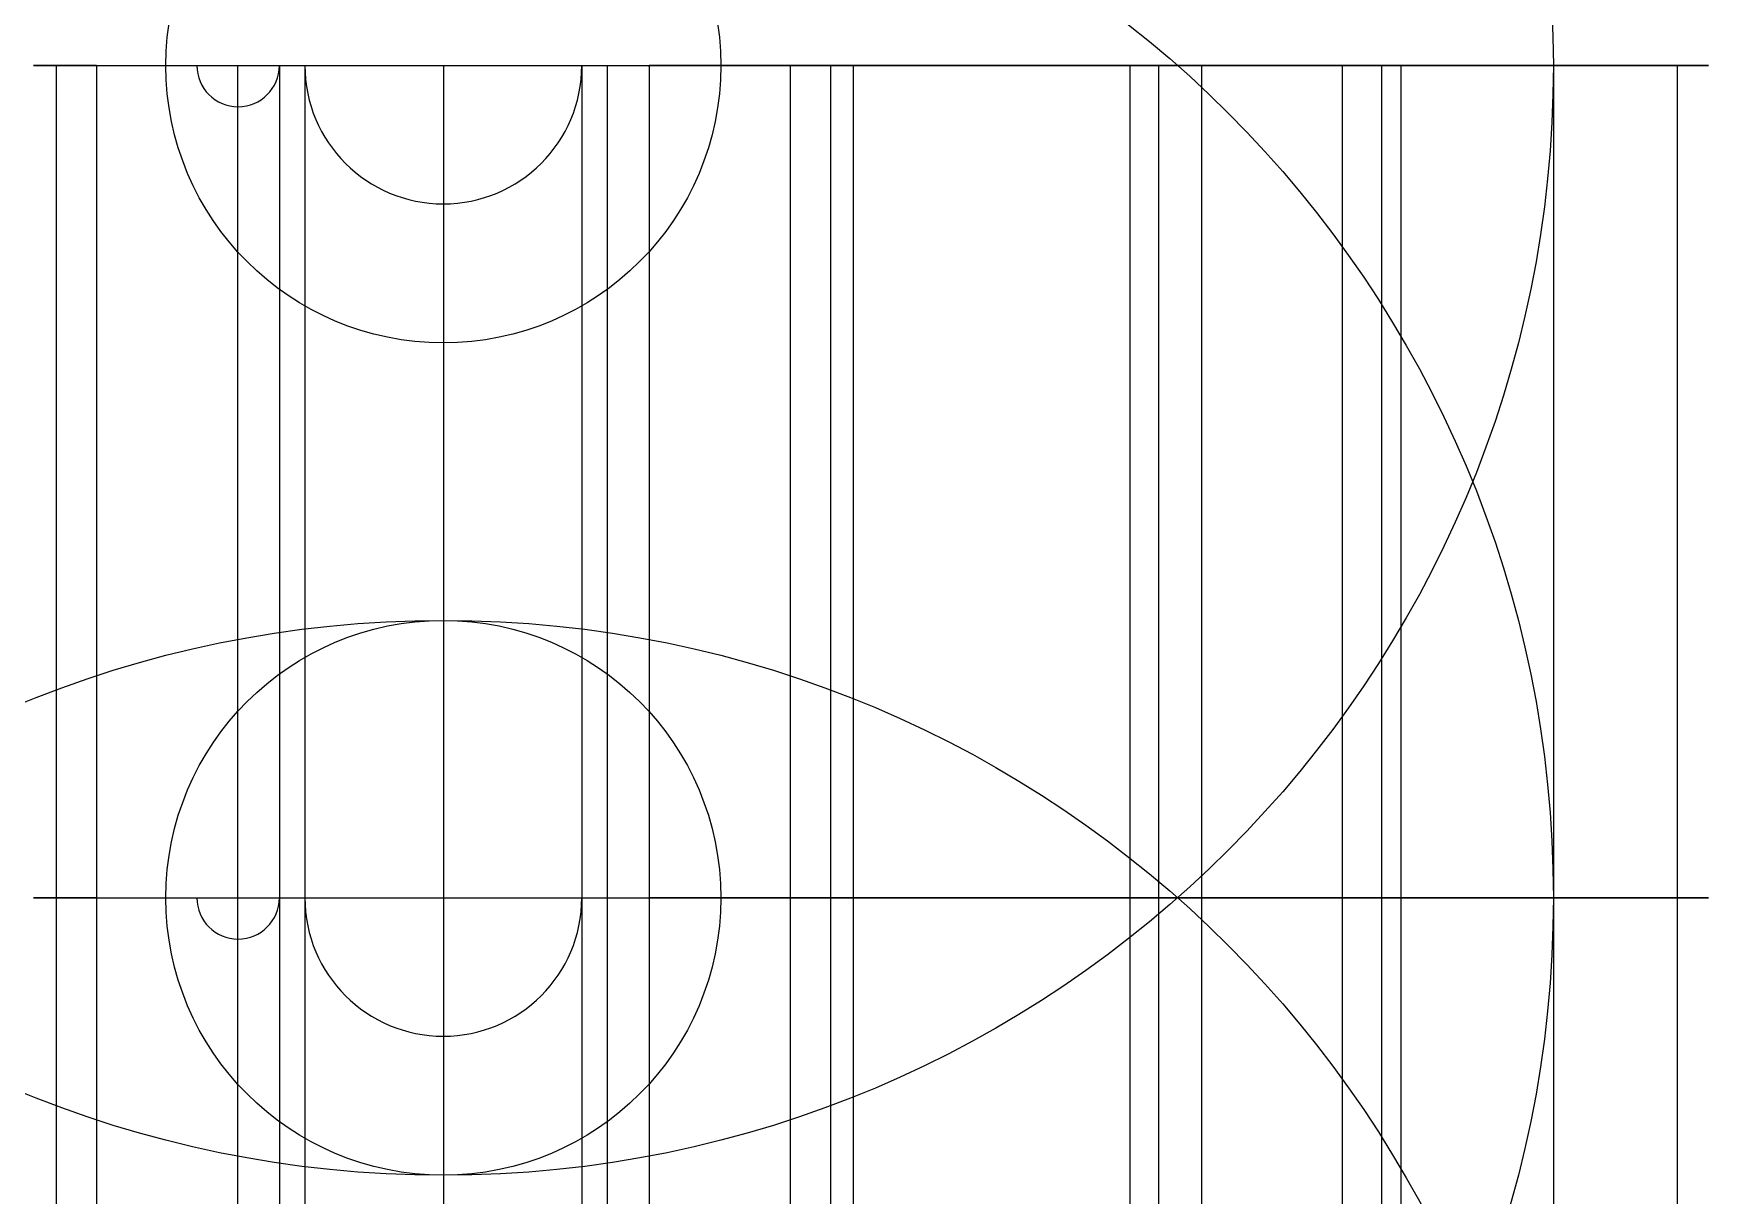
# Model space of a CAD drawing. Extents: x -60 to 60, y -153 to -30.
# Drawn here: x -1.48 to 4.56, y -88.07 to -83.88 of the extents above; entities that cross this region are included whole.
import ezdxf

# ---------------------------------------------------------------- set-up
doc = ezdxf.new("R2010")
doc.units = 0
doc.layers.add('Cut051006', color=7, linetype='CONTINUOUS')

msp = doc.modelspace()

# ---------------------------------------------------------------- linework, layer by layer
at = {"layer": 'Cut051006'}
for p, q in [((-1.39549, -84, 114.218), (-1.39549, -87, 114.218)), ((-1.39549, -84, 114.218), (-1.39549, -87, 114.218)), ((-1.39549, -84, 0.43172), (-1.39549, -87, 0.43172)), ((-1.39549, -84, 0.43172), (-1.39549, -87, 0.43172)), ((-1.24953, -84, 114.353), (-1.24953, -87, 114.353)), ((-1.24953, -84, 114.353), (-1.24953, -87, 114.353)), ((-1.24953, -84, 0.29675), (-1.24953, -87, 0.29675)), ((-1.24953, -84, 0.29675), (-1.24953, -87, 0.29675)), ((-0.74148, -84, 114.362), (-0.74148, -87, 114.362)), ((-0.74148, -84, 114.362), (-0.74148, -87, 114.362)), ((-0.74148, -84, 0.28788), (-0.74148, -87, 0.28788)), ((-0.74148, -84, 0.28788), (-0.74148, -87, 0.28788)), ((-0.5909, -84, 114.232), (-0.5909, -87, 114.232)), ((-0.5909, -84, 114.232), (-0.5909, -87, 114.232)), ((-0.5909, -84, 0.41768), (-0.5909, -87, 0.41768)), ((-0.5909, -84, 0.41768), (-0.5909, -87, 0.41768)), ((-0.49888, -84, 113.928), (-0.49888, -87, 113.928)), ((-0.49888, -84, 113.928), (-0.49888, -87, 113.928)), ((-0.49888, -84, 0.72126), (-0.49888, -87, 0.72126)), ((-0.49888, -84, 0.72126), (-0.49888, -87, 0.72126)), ((0, -84, 44.3248), (0, -87, 44.3248)), ((0, -84, 44.3248), (0, -87, 44.3248)), ((0, -84, 70.3248), (0, -87, 70.3248)), ((0, -84, 70.3248), (0, -87, 70.3248)), ((0.49888, -84, 113.928), (0.49888, -87, 113.928)), ((0.49888, -84, 113.928), (0.49888, -87, 113.928)), ((0.49888, -84, 0.72126), (0.49888, -87, 0.72126)), ((0.49888, -84, 0.72126), (0.49888, -87, 0.72126)), ((0.5909, -84, 114.232), (0.5909, -87, 114.232)), ((0.5909, -84, 114.232), (0.5909, -87, 114.232)), ((0.5909, -84, 0.41768), (0.5909, -87, 0.41768)), ((0.5909, -84, 0.41768), (0.5909, -87, 0.41768)), ((0.74148, -84, 114.362), (0.74148, -87, 114.362)), ((0.74148, -84, 114.362), (0.74148, -87, 114.362)), ((0.74148, -84, 0.28788), (0.74148, -87, 0.28788)), ((0.74148, -84, 0.28788), (0.74148, -87, 0.28788)), ((1.24953, -84, 114.353), (1.24953, -87, 114.353)), ((1.24953, -84, 114.353), (1.24953, -87, 114.353)), ((1.24953, -84, 0.29675), (1.24953, -87, 0.29675)), ((1.24953, -84, 0.29675), (1.24953, -87, 0.29675)), ((1.39549, -84, 114.218), (1.39549, -87, 114.218)), ((1.39549, -84, 114.218), (1.39549, -87, 114.218)), ((1.39549, -84, 0.43172), (1.39549, -87, 0.43172)), ((1.39549, -84, 0.43172), (1.39549, -87, 0.43172)), ((1.47686, -84, 113.911), (1.47686, -87, 113.911)), ((1.47686, -84, 113.911), (1.47686, -87, 113.911)), ((1.47686, -84, 0.73833), (1.47686, -87, 0.73833)), ((1.47686, -84, 0.73833), (1.47686, -87, 0.73833)), ((2.47401, -84, 113.877), (2.47401, -87, 113.877)), ((2.47401, -84, 113.877), (2.47401, -87, 113.877)), ((2.47401, -84, 0.77316), (2.47401, -87, 0.77316)), ((2.47401, -84, 0.77316), (2.47401, -87, 0.77316)), ((2.57657, -84, 114.177), (2.57657, -87, 114.177)), ((2.57657, -84, 114.177), (2.57657, -87, 114.177)), ((2.57657, -84, 0.47296), (2.57657, -87, 0.47296)), ((2.57657, -84, 0.47296), (2.57657, -87, 0.47296)), ((2.73159, -84, 114.301), (2.73159, -87, 114.301)), ((2.73159, -84, 114.301), (2.73159, -87, 114.301)), ((2.73159, -84, 0.3485), (2.73159, -87, 0.3485)), ((2.73159, -84, 0.3485), (2.73159, -87, 0.3485)), ((3.23902, -84, 114.275), (3.23902, -87, 114.275)), ((3.23902, -84, 114.275), (3.23902, -87, 114.275)), ((3.23902, -84, 0.3751), (3.23902, -87, 0.3751)), ((3.23902, -84, 0.3751), (3.23902, -87, 0.3751)), ((3.38018, -84, 114.135), (3.38018, -87, 114.135)), ((3.38018, -84, 114.135), (3.38018, -87, 114.135)), ((3.38018, -84, 0.51508), (3.38018, -87, 0.51508)), ((3.38018, -84, 0.51508), (3.38018, -87, 0.51508)), ((3.4508, -84, 113.825), (3.4508, -87, 113.825)), ((3.4508, -84, 113.825), (3.4508, -87, 113.825)), ((3.4508, -84, 0.82435), (3.4508, -87, 0.82435)), ((3.4508, -84, 0.82435), (3.4508, -87, 0.82435)), ((4, -84, 57.3248), (4, -87, 57.3248)), ((4, -84, 57.3248), (4, -87, 57.3248)), ((4.44613, -84, 113.756), (4.44613, -87, 113.756)), ((4.44613, -84, 113.756), (4.44613, -87, 113.756)), ((4.44613, -84, 0.89395), (4.44613, -87, 0.89395)), ((4.44613, -84, 0.89395), (4.44613, -87, 0.89395)), ((-1.39549, -87, 114.218), (-1.39549, -90, 114.218)), ((-1.39549, -87, 114.218), (-1.39549, -90, 114.218)), ((-1.39549, -87, 0.43172), (-1.39549, -90, 0.43172)), ((-1.39549, -87, 0.43172), (-1.39549, -90, 0.43172)), ((-1.24953, -87, 114.353), (-1.24953, -90, 114.353)), ((-1.24953, -87, 114.353), (-1.24953, -90, 114.353)), ((-1.24953, -87, 0.29675), (-1.24953, -90, 0.29675)), ((-1.24953, -87, 0.29675), (-1.24953, -90, 0.29675)), ((-0.74148, -87, 114.362), (-0.74148, -90, 114.362)), ((-0.74148, -87, 114.362), (-0.74148, -90, 114.362)), ((-0.74148, -87, 0.28788), (-0.74148, -90, 0.28788)), ((-0.74148, -87, 0.28788), (-0.74148, -90, 0.28788)), ((-0.5909, -87, 114.232), (-0.5909, -90, 114.232)), ((-0.5909, -87, 114.232), (-0.5909, -90, 114.232)), ((-0.5909, -87, 0.41768), (-0.5909, -90, 0.41768)), ((-0.5909, -87, 0.41768), (-0.5909, -90, 0.41768)), ((-0.49888, -87, 113.928), (-0.49888, -90, 113.928)), ((-0.49888, -87, 113.928), (-0.49888, -90, 113.928)), ((-0.49888, -87, 0.72126), (-0.49888, -90, 0.72126)), ((-0.49888, -87, 0.72126), (-0.49888, -90, 0.72126)), ((0, -87, 44.3248), (0, -90, 44.3248)), ((0, -87, 44.3248), (0, -90, 44.3248)), ((0, -87, 70.3248), (0, -90, 70.3248)), ((0, -87, 70.3248), (0, -90, 70.3248)), ((0.49888, -87, 113.928), (0.49888, -90, 113.928)), ((0.49888, -87, 113.928), (0.49888, -90, 113.928)), ((0.49888, -87, 0.72126), (0.49888, -90, 0.72126)), ((0.49888, -87, 0.72126), (0.49888, -90, 0.72126)), ((0.5909, -87, 114.232), (0.5909, -90, 114.232)), ((0.5909, -87, 114.232), (0.5909, -90, 114.232)), ((0.5909, -87, 0.41768), (0.5909, -90, 0.41768)), ((0.5909, -87, 0.41768), (0.5909, -90, 0.41768)), ((0.74148, -87, 114.362), (0.74148, -90, 114.362)), ((0.74148, -87, 114.362), (0.74148, -90, 114.362)), ((0.74148, -87, 0.28788), (0.74148, -90, 0.28788)), ((0.74148, -87, 0.28788), (0.74148, -90, 0.28788)), ((1.24953, -87, 114.353), (1.24953, -90, 114.353)), ((1.24953, -87, 114.353), (1.24953, -90, 114.353)), ((1.24953, -87, 0.29675), (1.24953, -90, 0.29675)), ((1.24953, -87, 0.29675), (1.24953, -90, 0.29675)), ((1.39549, -87, 114.218), (1.39549, -90, 114.218)), ((1.39549, -87, 114.218), (1.39549, -90, 114.218)), ((1.39549, -87, 0.43172), (1.39549, -90, 0.43172)), ((1.39549, -87, 0.43172), (1.39549, -90, 0.43172)), ((1.47686, -87, 113.911), (1.47686, -90, 113.911)), ((1.47686, -87, 113.911), (1.47686, -90, 113.911)), ((1.47686, -87, 0.73833), (1.47686, -90, 0.73833)), ((1.47686, -87, 0.73833), (1.47686, -90, 0.73833)), ((2.47401, -87, 113.877), (2.47401, -90, 113.877)), ((2.47401, -87, 113.877), (2.47401, -90, 113.877)), ((2.47401, -87, 0.77316), (2.47401, -90, 0.77316)), ((2.47401, -87, 0.77316), (2.47401, -90, 0.77316)), ((2.57657, -87, 114.177), (2.57657, -90, 114.177)), ((2.57657, -87, 114.177), (2.57657, -90, 114.177)), ((2.57657, -87, 0.47296), (2.57657, -90, 0.47296)), ((2.57657, -87, 0.47296), (2.57657, -90, 0.47296)), ((2.73159, -87, 114.301), (2.73159, -90, 114.301)), ((2.73159, -87, 114.301), (2.73159, -90, 114.301)), ((2.73159, -87, 0.3485), (2.73159, -90, 0.3485)), ((2.73159, -87, 0.3485), (2.73159, -90, 0.3485)), ((3.23902, -87, 114.275), (3.23902, -90, 114.275)), ((3.23902, -87, 114.275), (3.23902, -90, 114.275)), ((3.23902, -87, 0.3751), (3.23902, -90, 0.3751)), ((3.23902, -87, 0.3751), (3.23902, -90, 0.3751)), ((3.38018, -87, 114.135), (3.38018, -90, 114.135)), ((3.38018, -87, 114.135), (3.38018, -90, 114.135)), ((3.38018, -87, 0.51508), (3.38018, -90, 0.51508)), ((3.38018, -87, 0.51508), (3.38018, -90, 0.51508)), ((3.4508, -87, 113.825), (3.4508, -90, 113.825)), ((3.4508, -87, 113.825), (3.4508, -90, 113.825)), ((3.4508, -87, 0.82435), (3.4508, -90, 0.82435)), ((3.4508, -87, 0.82435), (3.4508, -90, 0.82435)), ((4, -87, 57.3248), (4, -90, 57.3248)), ((4, -87, 57.3248), (4, -90, 57.3248)), ((4.44613, -87, 113.756), (4.44613, -90, 113.756)), ((4.44613, -87, 113.756), (4.44613, -90, 113.756)), ((4.44613, -87, 0.89395), (4.44613, -90, 0.89395)), ((4.44613, -87, 0.89395), (4.44613, -90, 0.89395))]:
    msp.add_line(p, q, dxfattribs=at)
for centre, radius in [((0, -90), 60), ((0, -90), 60), ((0, -93), 60), ((0, -93), 60), ((0, -84), 4), ((0, -84), 4), ((0, -87), 4), ((0, -87), 4), ((0, -87), 4), ((0, -87), 4), ((0, -84), 1), ((0, -84), 1), ((0, -84), 1), ((0, -84), 1), ((0, -90), 4), ((0, -90), 4), ((0, -90), 4), ((0, -90), 4), ((0, -87), 1), ((0, -87), 1), ((0, -87), 1), ((0, -87), 1), ((0, -87), 1), ((0, -87), 1), ((0, -87), 1), ((0, -87), 1)]:
    msp.add_circle(centre, radius, dxfattribs=at)
for centre, radius, start, end in [((-0.4, -84, 114.367), 0.9909, 0, 0), ((-0.4, -84, 114.367), 0.9909, 0, 0), ((0.4, -84, 114.367), 0.89888, 180, 180), ((0.4, -84, 114.367), 0.89888, 180, 180), ((0, -84, 57.3248), 0.74148, 180, 180), ((0, -84, 57.3248), 0.74148, 180, 180), ((-0.73953, -84, 114.212), 0.14863, 180, 0), ((-0.73953, -84, 114.212), 0.14863, 180, 0), ((0, -84, 114.172), 0.49888, 180, 0), ((0, -84, 114.172), 0.49888, 180, 0), ((0.73953, -84, 114.212), 0.00195, 180, 0), ((0.73953, -84, 114.212), 0.00195, 180, 0), ((-0.4, -87, 114.367), 0.9909, 0, 0), ((-0.4, -87, 114.367), 0.9909, 0, 0), ((-0.4, -87, 114.367), 0.9909, 0, 0), ((-0.4, -87, 114.367), 0.9909, 0, 0), ((0.4, -87, 114.367), 0.89888, 180, 180), ((0.4, -87, 114.367), 0.89888, 180, 180), ((0.4, -87, 114.367), 0.89888, 180, 180), ((0.4, -87, 114.367), 0.89888, 180, 180), ((0, -87, 57.3248), 0.74148, 180, 180), ((0, -87, 57.3248), 0.74148, 180, 180), ((0, -87, 57.3248), 0.74148, 180, 180), ((0, -87, 57.3248), 0.74148, 180, 180), ((-0.73953, -87, 114.212), 0.14863, 180, 0), ((-0.73953, -87, 114.212), 0.14863, 180, 0), ((-0.73953, -87, 114.212), 0.14863, 180, 0), ((-0.73953, -87, 114.212), 0.14863, 180, 0), ((0, -87, 114.172), 0.49888, 180, 0), ((0, -87, 114.172), 0.49888, 180, 0), ((0, -87, 114.172), 0.49888, 180, 0), ((0, -87, 114.172), 0.49888, 180, 0), ((0.73953, -87, 114.212), 0.00195, 180, 0), ((0.73953, -87, 114.212), 0.00195, 180, 0), ((0.73953, -87, 114.212), 0.00195, 180, 0), ((0.73953, -87, 114.212), 0.00195, 180, 0)]:
    msp.add_arc(centre, radius, start, end, dxfattribs=at)
for points, degree in [([(-1.39549, -84, 114.218), (-1.41173, -84, 114.058), (-1.47686, -84, 113.911)], 2), ([(-1.47686, -84, 0.73833), (-1.41173, -84, 0.59152), (-1.39549, -84, 0.43172)], 2), ([(-1.39549, -84, 114.218), (-1.41173, -84, 114.058), (-1.47686, -84, 113.911)], 2), ([(-1.47686, -84, 0.73833), (-1.41173, -84, 0.59152), (-1.39549, -84, 0.43172)], 2), ([(-1.24953, -84, 0.29675), (-0.74148, -84, 0.28788)], 1), ([(-1.24953, -84, 0.29675), (-0.74148, -84, 0.28788)], 1), ([(-0.5909, -84, 0.41768), (-0.5691, -84, 0.57681), (-0.49888, -84, 0.72126)], 2), ([(-0.5909, -84, 0.41768), (-0.5691, -84, 0.57681), (-0.49888, -84, 0.72126)], 2), ([(0.49888, -84, 0.72126), (0.5691, -84, 0.57681), (0.5909, -84, 0.41768)], 2), ([(0.49888, -84, 0.72126), (0.5691, -84, 0.57681), (0.5909, -84, 0.41768)], 2), ([(1.24953, -84, 114.353), (0.74148, -84, 114.362)], 1), ([(1.24953, -84, 114.353), (0.74148, -84, 114.362)], 1), ([(0.74148, -84, 0.28788), (1.24953, -84, 0.29675)], 1), ([(0.74148, -84, 0.28788), (1.24953, -84, 0.29675)], 1), ([(1.47686, -84, 113.911), (1.41173, -84, 114.058), (1.39549, -84, 114.218)], 2), ([(1.39549, -84, 0.43172), (1.41173, -84, 0.59152), (1.47686, -84, 0.73833)], 2), ([(1.47686, -84, 113.911), (1.41173, -84, 114.058), (1.39549, -84, 114.218)], 2), ([(1.39549, -84, 0.43172), (1.41173, -84, 0.59152), (1.47686, -84, 0.73833)], 2), ([(2.57657, -84, 114.177), (2.54923, -84, 114.018), (2.47401, -84, 113.877)], 2), ([(2.47401, -84, 0.77316), (2.54923, -84, 0.63124), (2.57657, -84, 0.47296)], 2), ([(2.57657, -84, 114.177), (2.54923, -84, 114.018), (2.47401, -84, 113.877)], 2), ([(2.47401, -84, 0.77316), (2.54923, -84, 0.63124), (2.57657, -84, 0.47296)], 2), ([(3.23902, -84, 114.275), (2.73159, -84, 114.301)], 1), ([(2.73159, -84, 0.3485), (3.23902, -84, 0.3751)], 1), ([(3.23902, -84, 114.275), (2.73159, -84, 114.301)], 1), ([(2.73159, -84, 0.3485), (3.23902, -84, 0.3751)], 1), ([(3.4508, -84, 113.825), (3.39083, -84, 113.974), (3.38018, -84, 114.135)], 2), ([(3.38018, -84, 0.51508), (3.39083, -84, 0.67534), (3.4508, -84, 0.82435)], 2), ([(3.4508, -84, 113.825), (3.39083, -84, 113.974), (3.38018, -84, 114.135)], 2), ([(3.38018, -84, 0.51508), (3.39083, -84, 0.67534), (3.4508, -84, 0.82435)], 2), ([(4.5591, -84, 114.052), (4.52625, -84, 113.895), (4.44613, -84, 113.756)], 2), ([(4.44613, -84, 0.89395), (4.52625, -84, 0.75474), (4.5591, -84, 0.59752)], 2), ([(4.5591, -84, 114.052), (4.52625, -84, 113.895), (4.44613, -84, 113.756)], 2), ([(4.44613, -84, 0.89395), (4.52625, -84, 0.75474), (4.5591, -84, 0.59752)], 2), ([(-1.39549, -87, 114.218), (-1.41173, -87, 114.058), (-1.47686, -87, 113.911)], 2), ([(-1.47686, -87, 0.73833), (-1.41173, -87, 0.59152), (-1.39549, -87, 0.43172)], 2), ([(-1.39549, -87, 114.218), (-1.41173, -87, 114.058), (-1.47686, -87, 113.911)], 2), ([(-1.47686, -87, 0.73833), (-1.41173, -87, 0.59152), (-1.39549, -87, 0.43172)], 2), ([(-1.39549, -87, 114.218), (-1.41173, -87, 114.058), (-1.47686, -87, 113.911)], 2), ([(-1.47686, -87, 0.73833), (-1.41173, -87, 0.59152), (-1.39549, -87, 0.43172)], 2), ([(-1.39549, -87, 114.218), (-1.41173, -87, 114.058), (-1.47686, -87, 113.911)], 2), ([(-1.47686, -87, 0.73833), (-1.41173, -87, 0.59152), (-1.39549, -87, 0.43172)], 2), ([(-1.24953, -87, 0.29675), (-0.74148, -87, 0.28788)], 1), ([(-1.24953, -87, 0.29675), (-0.74148, -87, 0.28788)], 1), ([(-1.24953, -87, 0.29675), (-0.74148, -87, 0.28788)], 1), ([(-1.24953, -87, 0.29675), (-0.74148, -87, 0.28788)], 1), ([(-0.5909, -87, 0.41768), (-0.5691, -87, 0.57681), (-0.49888, -87, 0.72126)], 2), ([(-0.5909, -87, 0.41768), (-0.5691, -87, 0.57681), (-0.49888, -87, 0.72126)], 2), ([(-0.5909, -87, 0.41768), (-0.5691, -87, 0.57681), (-0.49888, -87, 0.72126)], 2), ([(-0.5909, -87, 0.41768), (-0.5691, -87, 0.57681), (-0.49888, -87, 0.72126)], 2), ([(0.49888, -87, 0.72126), (0.5691, -87, 0.57681), (0.5909, -87, 0.41768)], 2), ([(0.49888, -87, 0.72126), (0.5691, -87, 0.57681), (0.5909, -87, 0.41768)], 2), ([(0.49888, -87, 0.72126), (0.5691, -87, 0.57681), (0.5909, -87, 0.41768)], 2), ([(0.49888, -87, 0.72126), (0.5691, -87, 0.57681), (0.5909, -87, 0.41768)], 2), ([(1.24953, -87, 114.353), (0.74148, -87, 114.362)], 1), ([(1.24953, -87, 114.353), (0.74148, -87, 114.362)], 1), ([(0.74148, -87, 0.28788), (1.24953, -87, 0.29675)], 1), ([(0.74148, -87, 0.28788), (1.24953, -87, 0.29675)], 1), ([(1.24953, -87, 114.353), (0.74148, -87, 114.362)], 1), ([(1.24953, -87, 114.353), (0.74148, -87, 114.362)], 1), ([(0.74148, -87, 0.28788), (1.24953, -87, 0.29675)], 1), ([(0.74148, -87, 0.28788), (1.24953, -87, 0.29675)], 1), ([(1.47686, -87, 113.911), (1.41173, -87, 114.058), (1.39549, -87, 114.218)], 2), ([(1.39549, -87, 0.43172), (1.41173, -87, 0.59152), (1.47686, -87, 0.73833)], 2), ([(1.47686, -87, 113.911), (1.41173, -87, 114.058), (1.39549, -87, 114.218)], 2), ([(1.39549, -87, 0.43172), (1.41173, -87, 0.59152), (1.47686, -87, 0.73833)], 2), ([(1.47686, -87, 113.911), (1.41173, -87, 114.058), (1.39549, -87, 114.218)], 2), ([(1.39549, -87, 0.43172), (1.41173, -87, 0.59152), (1.47686, -87, 0.73833)], 2), ([(1.47686, -87, 113.911), (1.41173, -87, 114.058), (1.39549, -87, 114.218)], 2), ([(1.39549, -87, 0.43172), (1.41173, -87, 0.59152), (1.47686, -87, 0.73833)], 2), ([(2.57657, -87, 114.177), (2.54923, -87, 114.018), (2.47401, -87, 113.877)], 2), ([(2.47401, -87, 0.77316), (2.54923, -87, 0.63124), (2.57657, -87, 0.47296)], 2), ([(2.57657, -87, 114.177), (2.54923, -87, 114.018), (2.47401, -87, 113.877)], 2), ([(2.47401, -87, 0.77316), (2.54923, -87, 0.63124), (2.57657, -87, 0.47296)], 2), ([(2.57657, -87, 114.177), (2.54923, -87, 114.018), (2.47401, -87, 113.877)], 2), ([(2.47401, -87, 0.77316), (2.54923, -87, 0.63124), (2.57657, -87, 0.47296)], 2), ([(2.57657, -87, 114.177), (2.54923, -87, 114.018), (2.47401, -87, 113.877)], 2), ([(2.47401, -87, 0.77316), (2.54923, -87, 0.63124), (2.57657, -87, 0.47296)], 2), ([(3.23902, -87, 114.275), (2.73159, -87, 114.301)], 1), ([(2.73159, -87, 0.3485), (3.23902, -87, 0.3751)], 1), ([(3.23902, -87, 114.275), (2.73159, -87, 114.301)], 1), ([(2.73159, -87, 0.3485), (3.23902, -87, 0.3751)], 1), ([(3.23902, -87, 114.275), (2.73159, -87, 114.301)], 1), ([(2.73159, -87, 0.3485), (3.23902, -87, 0.3751)], 1), ([(3.23902, -87, 114.275), (2.73159, -87, 114.301)], 1), ([(2.73159, -87, 0.3485), (3.23902, -87, 0.3751)], 1), ([(3.4508, -87, 113.825), (3.39083, -87, 113.974), (3.38018, -87, 114.135)], 2), ([(3.38018, -87, 0.51508), (3.39083, -87, 0.67534), (3.4508, -87, 0.82435)], 2), ([(3.4508, -87, 113.825), (3.39083, -87, 113.974), (3.38018, -87, 114.135)], 2), ([(3.38018, -87, 0.51508), (3.39083, -87, 0.67534), (3.4508, -87, 0.82435)], 2), ([(3.4508, -87, 113.825), (3.39083, -87, 113.974), (3.38018, -87, 114.135)], 2), ([(3.38018, -87, 0.51508), (3.39083, -87, 0.67534), (3.4508, -87, 0.82435)], 2), ([(3.4508, -87, 113.825), (3.39083, -87, 113.974), (3.38018, -87, 114.135)], 2), ([(3.38018, -87, 0.51508), (3.39083, -87, 0.67534), (3.4508, -87, 0.82435)], 2), ([(4.5591, -87, 114.052), (4.52625, -87, 113.895), (4.44613, -87, 113.756)], 2), ([(4.44613, -87, 0.89395), (4.52625, -87, 0.75474), (4.5591, -87, 0.59752)], 2), ([(4.5591, -87, 114.052), (4.52625, -87, 113.895), (4.44613, -87, 113.756)], 2), ([(4.44613, -87, 0.89395), (4.52625, -87, 0.75474), (4.5591, -87, 0.59752)], 2), ([(4.5591, -87, 114.052), (4.52625, -87, 113.895), (4.44613, -87, 113.756)], 2), ([(4.44613, -87, 0.89395), (4.52625, -87, 0.75474), (4.5591, -87, 0.59752)], 2), ([(4.5591, -87, 114.052), (4.52625, -87, 113.895), (4.44613, -87, 113.756)], 2), ([(4.44613, -87, 0.89395), (4.52625, -87, 0.75474), (4.5591, -87, 0.59752)], 2)]:
    msp.add_open_spline(points, degree=degree, dxfattribs=at)
for points, degree, knots in [([(-1.24953, -84, 114.353), (-1.30269, -84, 114.352), (-1.34808, -84, 114.313), (-1.39073, -84, 114.271), (-1.39549, -84, 114.218)], 2, [0, 0, 0, 0.724386, 0.724386, 1.44877, 1.44877, 1.44877]), ([(-1.39549, -84, 0.43172), (-1.39073, -84, 0.37877), (-1.34808, -84, 0.33658), (-1.30269, -84, 0.29736), (-1.24953, -84, 0.29675)], 2, [0, 0, 0, 0.724386, 0.724386, 1.44877, 1.44877, 1.44877]), ([(-1.24953, -84, 114.353), (-1.30269, -84, 114.352), (-1.34808, -84, 114.313), (-1.39073, -84, 114.271), (-1.39549, -84, 114.218)], 2, [0, 0, 0, 0.724386, 0.724386, 1.44877, 1.44877, 1.44877]), ([(-1.39549, -84, 0.43172), (-1.39073, -84, 0.37877), (-1.34808, -84, 0.33658), (-1.30269, -84, 0.29736), (-1.24953, -84, 0.29675)], 2, [0, 0, 0, 0.724386, 0.724386, 1.44877, 1.44877, 1.44877]), ([(-0.74148, -84, 0.28788), (-0.68833, -84, 0.28663), (-0.6416, -84, 0.32425), (-0.5975, -84, 0.36492), (-0.5909, -84, 0.41768)], 2, [0, 0, 0, 0.724386, 0.724386, 1.44877, 1.44877, 1.44877]), ([(-0.74148, -84, 0.28788), (-0.68833, -84, 0.28663), (-0.6416, -84, 0.32425), (-0.5975, -84, 0.36492), (-0.5909, -84, 0.41768)], 2, [0, 0, 0, 0.724386, 0.724386, 1.44877, 1.44877, 1.44877]), ([(-0.49888, -84, 0.72126), (-0.46277, -84, 0.79573), (-0.40302, -84, 0.87411), (-0.31601, -84, 0.93431), (-0.22994, -84, 0.99471), (-0.11604, -84, 1.03362), (0, -84, 1.03306), (0.11604, -84, 1.03362), (0.22994, -84, 0.99471), (0.31601, -84, 0.93431), (0.40302, -84, 0.87411), (0.46277, -84, 0.79573), (0.49888, -84, 0.72126)], 3, [0, 0, 0, 0, 0.558599, 0.558599, 0.558599, 1.1172, 1.1172, 1.1172, 1.6758, 1.6758, 1.6758, 2.2344, 2.2344, 2.2344, 2.2344]), ([(-0.49888, -84, 0.72126), (-0.46277, -84, 0.79573), (-0.40302, -84, 0.87411), (-0.31601, -84, 0.93431), (-0.22994, -84, 0.99471), (-0.11604, -84, 1.03362), (0, -84, 1.03306), (0.11604, -84, 1.03362), (0.22994, -84, 0.99471), (0.31601, -84, 0.93431), (0.40302, -84, 0.87411), (0.46277, -84, 0.79573), (0.49888, -84, 0.72126)], 3, [0, 0, 0, 0, 0.558599, 0.558599, 0.558599, 1.1172, 1.1172, 1.1172, 1.6758, 1.6758, 1.6758, 2.2344, 2.2344, 2.2344, 2.2344]), ([(0.5909, -84, 0.41768), (0.5975, -84, 0.36492), (0.6416, -84, 0.32425), (0.68833, -84, 0.28663), (0.74148, -84, 0.28788)], 2, [0, 0, 0, 0.724386, 0.724386, 1.44877, 1.44877, 1.44877]), ([(0.5909, -84, 0.41768), (0.5975, -84, 0.36492), (0.6416, -84, 0.32425), (0.68833, -84, 0.28663), (0.74148, -84, 0.28788)], 2, [0, 0, 0, 0.724386, 0.724386, 1.44877, 1.44877, 1.44877]), ([(1.39549, -84, 114.218), (1.39073, -84, 114.271), (1.34808, -84, 114.313), (1.30269, -84, 114.352), (1.24953, -84, 114.353)], 2, [0, 0, 0, 0.724386, 0.724386, 1.44877, 1.44877, 1.44877]), ([(1.24953, -84, 0.29675), (1.30269, -84, 0.29736), (1.34808, -84, 0.33658), (1.39073, -84, 0.37877), (1.39549, -84, 0.43172)], 2, [0, 0, 0, 0.724386, 0.724386, 1.44877, 1.44877, 1.44877]), ([(1.39549, -84, 114.218), (1.39073, -84, 114.271), (1.34808, -84, 114.313), (1.30269, -84, 114.352), (1.24953, -84, 114.353)], 2, [0, 0, 0, 0.724386, 0.724386, 1.44877, 1.44877, 1.44877]), ([(1.24953, -84, 0.29675), (1.30269, -84, 0.29736), (1.34808, -84, 0.33658), (1.39073, -84, 0.37877), (1.39549, -84, 0.43172)], 2, [0, 0, 0, 0.724386, 0.724386, 1.44877, 1.44877, 1.44877]), ([(2.47401, -84, 113.877), (2.43533, -84, 113.803), (2.37288, -84, 113.727), (2.28382, -84, 113.67), (2.19569, -84, 113.613), (2.08051, -84, 113.578), (1.96455, -84, 113.582), (1.84856, -84, 113.586), (1.7361, -84, 113.629), (1.65218, -84, 113.692), (1.56732, -84, 113.755), (1.51035, -84, 113.836), (1.47686, -84, 113.911)], 3, [0, 0, 0, 0, 0.558599, 0.558599, 0.558599, 1.1172, 1.1172, 1.1172, 1.6758, 1.6758, 1.6758, 2.2344, 2.2344, 2.2344, 2.2344]), ([(1.47686, -84, 0.73833), (1.51035, -84, 0.81401), (1.56732, -84, 0.89443), (1.65218, -84, 0.95763), (1.7361, -84, 1.021), (1.84856, -84, 1.06386), (1.96455, -84, 1.06735), (2.08051, -84, 1.07196), (2.19569, -84, 1.03705), (2.28382, -84, 0.97969), (2.37288, -84, 0.92256), (2.43533, -84, 0.84631), (2.47401, -84, 0.77316)], 3, [0, 0, 0, 0, 0.558599, 0.558599, 0.558599, 1.1172, 1.1172, 1.1172, 1.6758, 1.6758, 1.6758, 2.2344, 2.2344, 2.2344, 2.2344]), ([(2.47401, -84, 113.877), (2.43533, -84, 113.803), (2.37288, -84, 113.727), (2.28382, -84, 113.67), (2.19569, -84, 113.613), (2.08051, -84, 113.578), (1.96455, -84, 113.582), (1.84856, -84, 113.586), (1.7361, -84, 113.629), (1.65218, -84, 113.692), (1.56732, -84, 113.755), (1.51035, -84, 113.836), (1.47686, -84, 113.911)], 3, [0, 0, 0, 0, 0.558599, 0.558599, 0.558599, 1.1172, 1.1172, 1.1172, 1.6758, 1.6758, 1.6758, 2.2344, 2.2344, 2.2344, 2.2344]), ([(1.47686, -84, 0.73833), (1.51035, -84, 0.81401), (1.56732, -84, 0.89443), (1.65218, -84, 0.95763), (1.7361, -84, 1.021), (1.84856, -84, 1.06386), (1.96455, -84, 1.06735), (2.08051, -84, 1.07196), (2.19569, -84, 1.03705), (2.28382, -84, 0.97969), (2.37288, -84, 0.92256), (2.43533, -84, 0.84631), (2.47401, -84, 0.77316)], 3, [0, 0, 0, 0, 0.558599, 0.558599, 0.558599, 1.1172, 1.1172, 1.1172, 1.6758, 1.6758, 1.6758, 2.2344, 2.2344, 2.2344, 2.2344]), ([(2.73159, -84, 114.301), (2.67852, -84, 114.304), (2.6305, -84, 114.268), (2.58501, -84, 114.229), (2.57657, -84, 114.177)], 2, [0, 0, 0, 0.724386, 0.724386, 1.44877, 1.44877, 1.44877]), ([(2.57657, -84, 0.47296), (2.58501, -84, 0.42047), (2.6305, -84, 0.38136), (2.67852, -84, 0.3454), (2.73159, -84, 0.3485)], 2, [0, 0, 0, 0.724386, 0.724386, 1.44877, 1.44877, 1.44877]), ([(2.73159, -84, 114.301), (2.67852, -84, 114.304), (2.6305, -84, 114.268), (2.58501, -84, 114.229), (2.57657, -84, 114.177)], 2, [0, 0, 0, 0.724386, 0.724386, 1.44877, 1.44877, 1.44877]), ([(2.57657, -84, 0.47296), (2.58501, -84, 0.42047), (2.6305, -84, 0.38136), (2.67852, -84, 0.3454), (2.73159, -84, 0.3485)], 2, [0, 0, 0, 0.724386, 0.724386, 1.44877, 1.44877, 1.44877]), ([(3.38018, -84, 114.135), (3.37728, -84, 114.188), (3.33612, -84, 114.231), (3.29213, -84, 114.272), (3.23902, -84, 114.275)], 2, [0, 0, 0, 0.724386, 0.724386, 1.44877, 1.44877, 1.44877]), ([(3.23902, -84, 0.3751), (3.29213, -84, 0.37756), (3.33612, -84, 0.41834), (3.37728, -84, 0.46199), (3.38018, -84, 0.51508)], 2, [0, 0, 0, 0.724386, 0.724386, 1.44877, 1.44877, 1.44877]), ([(3.38018, -84, 114.135), (3.37728, -84, 114.188), (3.33612, -84, 114.231), (3.29213, -84, 114.272), (3.23902, -84, 114.275)], 2, [0, 0, 0, 0.724386, 0.724386, 1.44877, 1.44877, 1.44877]), ([(3.23902, -84, 0.3751), (3.29213, -84, 0.37756), (3.33612, -84, 0.41834), (3.37728, -84, 0.46199), (3.38018, -84, 0.51508)], 2, [0, 0, 0, 0.724386, 0.724386, 1.44877, 1.44877, 1.44877]), ([(4.44613, -84, 113.756), (4.40492, -84, 113.684), (4.33985, -84, 113.61), (4.24885, -84, 113.556), (4.15877, -84, 113.502), (4.04244, -84, 113.471), (3.92672, -84, 113.479), (3.81092, -84, 113.487), (3.70001, -84, 113.534), (3.61836, -84, 113.6), (3.53576, -84, 113.666), (3.48163, -84, 113.749), (3.4508, -84, 113.825)], 3, [0, 0, 0, 0, 0.558599, 0.558599, 0.558599, 1.1172, 1.1172, 1.1172, 1.6758, 1.6758, 1.6758, 2.2344, 2.2344, 2.2344, 2.2344]), ([(3.4508, -84, 0.82435), (3.48163, -84, 0.90115), (3.53576, -84, 0.9835), (3.61836, -84, 1.04963), (3.70001, -84, 1.11589), (3.81092, -84, 1.16265), (3.92672, -84, 1.17019), (4.04244, -84, 1.17884), (4.15877, -84, 1.14797), (4.24885, -84, 1.09372), (4.33985, -84, 1.03973), (4.40492, -84, 0.96571), (4.44613, -84, 0.89395)], 3, [0, 0, 0, 0, 0.558599, 0.558599, 0.558599, 1.1172, 1.1172, 1.1172, 1.6758, 1.6758, 1.6758, 2.2344, 2.2344, 2.2344, 2.2344]), ([(4.44613, -84, 113.756), (4.40492, -84, 113.684), (4.33985, -84, 113.61), (4.24885, -84, 113.556), (4.15877, -84, 113.502), (4.04244, -84, 113.471), (3.92672, -84, 113.479), (3.81092, -84, 113.487), (3.70001, -84, 113.534), (3.61836, -84, 113.6), (3.53576, -84, 113.666), (3.48163, -84, 113.749), (3.4508, -84, 113.825)], 3, [0, 0, 0, 0, 0.558599, 0.558599, 0.558599, 1.1172, 1.1172, 1.1172, 1.6758, 1.6758, 1.6758, 2.2344, 2.2344, 2.2344, 2.2344]), ([(3.4508, -84, 0.82435), (3.48163, -84, 0.90115), (3.53576, -84, 0.9835), (3.61836, -84, 1.04963), (3.70001, -84, 1.11589), (3.81092, -84, 1.16265), (3.92672, -84, 1.17019), (4.04244, -84, 1.17884), (4.15877, -84, 1.14797), (4.24885, -84, 1.09372), (4.33985, -84, 1.03973), (4.40492, -84, 0.96571), (4.44613, -84, 0.89395)], 3, [0, 0, 0, 0, 0.558599, 0.558599, 0.558599, 1.1172, 1.1172, 1.1172, 1.6758, 1.6758, 1.6758, 2.2344, 2.2344, 2.2344, 2.2344]), ([(-1.24953, -87, 114.353), (-1.30269, -87, 114.352), (-1.34808, -87, 114.313), (-1.39073, -87, 114.271), (-1.39549, -87, 114.218)], 2, [0, 0, 0, 0.724386, 0.724386, 1.44877, 1.44877, 1.44877]), ([(-1.39549, -87, 0.43172), (-1.39073, -87, 0.37877), (-1.34808, -87, 0.33658), (-1.30269, -87, 0.29736), (-1.24953, -87, 0.29675)], 2, [0, 0, 0, 0.724386, 0.724386, 1.44877, 1.44877, 1.44877]), ([(-1.24953, -87, 114.353), (-1.30269, -87, 114.352), (-1.34808, -87, 114.313), (-1.39073, -87, 114.271), (-1.39549, -87, 114.218)], 2, [0, 0, 0, 0.724386, 0.724386, 1.44877, 1.44877, 1.44877]), ([(-1.39549, -87, 0.43172), (-1.39073, -87, 0.37877), (-1.34808, -87, 0.33658), (-1.30269, -87, 0.29736), (-1.24953, -87, 0.29675)], 2, [0, 0, 0, 0.724386, 0.724386, 1.44877, 1.44877, 1.44877]), ([(-1.24953, -87, 114.353), (-1.30269, -87, 114.352), (-1.34808, -87, 114.313), (-1.39073, -87, 114.271), (-1.39549, -87, 114.218)], 2, [0, 0, 0, 0.724386, 0.724386, 1.44877, 1.44877, 1.44877]), ([(-1.39549, -87, 0.43172), (-1.39073, -87, 0.37877), (-1.34808, -87, 0.33658), (-1.30269, -87, 0.29736), (-1.24953, -87, 0.29675)], 2, [0, 0, 0, 0.724386, 0.724386, 1.44877, 1.44877, 1.44877]), ([(-1.24953, -87, 114.353), (-1.30269, -87, 114.352), (-1.34808, -87, 114.313), (-1.39073, -87, 114.271), (-1.39549, -87, 114.218)], 2, [0, 0, 0, 0.724386, 0.724386, 1.44877, 1.44877, 1.44877]), ([(-1.39549, -87, 0.43172), (-1.39073, -87, 0.37877), (-1.34808, -87, 0.33658), (-1.30269, -87, 0.29736), (-1.24953, -87, 0.29675)], 2, [0, 0, 0, 0.724386, 0.724386, 1.44877, 1.44877, 1.44877]), ([(-0.74148, -87, 0.28788), (-0.68833, -87, 0.28663), (-0.6416, -87, 0.32425), (-0.5975, -87, 0.36492), (-0.5909, -87, 0.41768)], 2, [0, 0, 0, 0.724386, 0.724386, 1.44877, 1.44877, 1.44877]), ([(-0.74148, -87, 0.28788), (-0.68833, -87, 0.28663), (-0.6416, -87, 0.32425), (-0.5975, -87, 0.36492), (-0.5909, -87, 0.41768)], 2, [0, 0, 0, 0.724386, 0.724386, 1.44877, 1.44877, 1.44877]), ([(-0.74148, -87, 0.28788), (-0.68833, -87, 0.28663), (-0.6416, -87, 0.32425), (-0.5975, -87, 0.36492), (-0.5909, -87, 0.41768)], 2, [0, 0, 0, 0.724386, 0.724386, 1.44877, 1.44877, 1.44877]), ([(-0.74148, -87, 0.28788), (-0.68833, -87, 0.28663), (-0.6416, -87, 0.32425), (-0.5975, -87, 0.36492), (-0.5909, -87, 0.41768)], 2, [0, 0, 0, 0.724386, 0.724386, 1.44877, 1.44877, 1.44877]), ([(-0.49888, -87, 0.72126), (-0.46277, -87, 0.79573), (-0.40302, -87, 0.87411), (-0.31601, -87, 0.93431), (-0.22994, -87, 0.99471), (-0.11604, -87, 1.03362), (0, -87, 1.03306), (0.11604, -87, 1.03362), (0.22994, -87, 0.99471), (0.31601, -87, 0.93431), (0.40302, -87, 0.87411), (0.46277, -87, 0.79573), (0.49888, -87, 0.72126)], 3, [0, 0, 0, 0, 0.558599, 0.558599, 0.558599, 1.1172, 1.1172, 1.1172, 1.6758, 1.6758, 1.6758, 2.2344, 2.2344, 2.2344, 2.2344]), ([(-0.49888, -87, 0.72126), (-0.46277, -87, 0.79573), (-0.40302, -87, 0.87411), (-0.31601, -87, 0.93431), (-0.22994, -87, 0.99471), (-0.11604, -87, 1.03362), (0, -87, 1.03306), (0.11604, -87, 1.03362), (0.22994, -87, 0.99471), (0.31601, -87, 0.93431), (0.40302, -87, 0.87411), (0.46277, -87, 0.79573), (0.49888, -87, 0.72126)], 3, [0, 0, 0, 0, 0.558599, 0.558599, 0.558599, 1.1172, 1.1172, 1.1172, 1.6758, 1.6758, 1.6758, 2.2344, 2.2344, 2.2344, 2.2344]), ([(-0.49888, -87, 0.72126), (-0.46277, -87, 0.79573), (-0.40302, -87, 0.87411), (-0.31601, -87, 0.93431), (-0.22994, -87, 0.99471), (-0.11604, -87, 1.03362), (0, -87, 1.03306), (0.11604, -87, 1.03362), (0.22994, -87, 0.99471), (0.31601, -87, 0.93431), (0.40302, -87, 0.87411), (0.46277, -87, 0.79573), (0.49888, -87, 0.72126)], 3, [0, 0, 0, 0, 0.558599, 0.558599, 0.558599, 1.1172, 1.1172, 1.1172, 1.6758, 1.6758, 1.6758, 2.2344, 2.2344, 2.2344, 2.2344]), ([(-0.49888, -87, 0.72126), (-0.46277, -87, 0.79573), (-0.40302, -87, 0.87411), (-0.31601, -87, 0.93431), (-0.22994, -87, 0.99471), (-0.11604, -87, 1.03362), (0, -87, 1.03306), (0.11604, -87, 1.03362), (0.22994, -87, 0.99471), (0.31601, -87, 0.93431), (0.40302, -87, 0.87411), (0.46277, -87, 0.79573), (0.49888, -87, 0.72126)], 3, [0, 0, 0, 0, 0.558599, 0.558599, 0.558599, 1.1172, 1.1172, 1.1172, 1.6758, 1.6758, 1.6758, 2.2344, 2.2344, 2.2344, 2.2344]), ([(0.5909, -87, 0.41768), (0.5975, -87, 0.36492), (0.6416, -87, 0.32425), (0.68833, -87, 0.28663), (0.74148, -87, 0.28788)], 2, [0, 0, 0, 0.724386, 0.724386, 1.44877, 1.44877, 1.44877]), ([(0.5909, -87, 0.41768), (0.5975, -87, 0.36492), (0.6416, -87, 0.32425), (0.68833, -87, 0.28663), (0.74148, -87, 0.28788)], 2, [0, 0, 0, 0.724386, 0.724386, 1.44877, 1.44877, 1.44877]), ([(0.5909, -87, 0.41768), (0.5975, -87, 0.36492), (0.6416, -87, 0.32425), (0.68833, -87, 0.28663), (0.74148, -87, 0.28788)], 2, [0, 0, 0, 0.724386, 0.724386, 1.44877, 1.44877, 1.44877]), ([(0.5909, -87, 0.41768), (0.5975, -87, 0.36492), (0.6416, -87, 0.32425), (0.68833, -87, 0.28663), (0.74148, -87, 0.28788)], 2, [0, 0, 0, 0.724386, 0.724386, 1.44877, 1.44877, 1.44877]), ([(1.39549, -87, 114.218), (1.39073, -87, 114.271), (1.34808, -87, 114.313), (1.30269, -87, 114.352), (1.24953, -87, 114.353)], 2, [0, 0, 0, 0.724386, 0.724386, 1.44877, 1.44877, 1.44877]), ([(1.24953, -87, 0.29675), (1.30269, -87, 0.29736), (1.34808, -87, 0.33658), (1.39073, -87, 0.37877), (1.39549, -87, 0.43172)], 2, [0, 0, 0, 0.724386, 0.724386, 1.44877, 1.44877, 1.44877]), ([(1.39549, -87, 114.218), (1.39073, -87, 114.271), (1.34808, -87, 114.313), (1.30269, -87, 114.352), (1.24953, -87, 114.353)], 2, [0, 0, 0, 0.724386, 0.724386, 1.44877, 1.44877, 1.44877]), ([(1.24953, -87, 0.29675), (1.30269, -87, 0.29736), (1.34808, -87, 0.33658), (1.39073, -87, 0.37877), (1.39549, -87, 0.43172)], 2, [0, 0, 0, 0.724386, 0.724386, 1.44877, 1.44877, 1.44877]), ([(1.39549, -87, 114.218), (1.39073, -87, 114.271), (1.34808, -87, 114.313), (1.30269, -87, 114.352), (1.24953, -87, 114.353)], 2, [0, 0, 0, 0.724386, 0.724386, 1.44877, 1.44877, 1.44877]), ([(1.24953, -87, 0.29675), (1.30269, -87, 0.29736), (1.34808, -87, 0.33658), (1.39073, -87, 0.37877), (1.39549, -87, 0.43172)], 2, [0, 0, 0, 0.724386, 0.724386, 1.44877, 1.44877, 1.44877]), ([(1.39549, -87, 114.218), (1.39073, -87, 114.271), (1.34808, -87, 114.313), (1.30269, -87, 114.352), (1.24953, -87, 114.353)], 2, [0, 0, 0, 0.724386, 0.724386, 1.44877, 1.44877, 1.44877]), ([(1.24953, -87, 0.29675), (1.30269, -87, 0.29736), (1.34808, -87, 0.33658), (1.39073, -87, 0.37877), (1.39549, -87, 0.43172)], 2, [0, 0, 0, 0.724386, 0.724386, 1.44877, 1.44877, 1.44877]), ([(2.47401, -87, 113.877), (2.43533, -87, 113.803), (2.37288, -87, 113.727), (2.28382, -87, 113.67), (2.19569, -87, 113.613), (2.08051, -87, 113.578), (1.96455, -87, 113.582), (1.84856, -87, 113.586), (1.7361, -87, 113.629), (1.65218, -87, 113.692), (1.56732, -87, 113.755), (1.51035, -87, 113.836), (1.47686, -87, 113.911)], 3, [0, 0, 0, 0, 0.558599, 0.558599, 0.558599, 1.1172, 1.1172, 1.1172, 1.6758, 1.6758, 1.6758, 2.2344, 2.2344, 2.2344, 2.2344]), ([(1.47686, -87, 0.73833), (1.51035, -87, 0.81401), (1.56732, -87, 0.89443), (1.65218, -87, 0.95763), (1.7361, -87, 1.021), (1.84856, -87, 1.06386), (1.96455, -87, 1.06735), (2.08051, -87, 1.07196), (2.19569, -87, 1.03705), (2.28382, -87, 0.97969), (2.37288, -87, 0.92256), (2.43533, -87, 0.84631), (2.47401, -87, 0.77316)], 3, [0, 0, 0, 0, 0.558599, 0.558599, 0.558599, 1.1172, 1.1172, 1.1172, 1.6758, 1.6758, 1.6758, 2.2344, 2.2344, 2.2344, 2.2344]), ([(2.47401, -87, 113.877), (2.43533, -87, 113.803), (2.37288, -87, 113.727), (2.28382, -87, 113.67), (2.19569, -87, 113.613), (2.08051, -87, 113.578), (1.96455, -87, 113.582), (1.84856, -87, 113.586), (1.7361, -87, 113.629), (1.65218, -87, 113.692), (1.56732, -87, 113.755), (1.51035, -87, 113.836), (1.47686, -87, 113.911)], 3, [0, 0, 0, 0, 0.558599, 0.558599, 0.558599, 1.1172, 1.1172, 1.1172, 1.6758, 1.6758, 1.6758, 2.2344, 2.2344, 2.2344, 2.2344]), ([(1.47686, -87, 0.73833), (1.51035, -87, 0.81401), (1.56732, -87, 0.89443), (1.65218, -87, 0.95763), (1.7361, -87, 1.021), (1.84856, -87, 1.06386), (1.96455, -87, 1.06735), (2.08051, -87, 1.07196), (2.19569, -87, 1.03705), (2.28382, -87, 0.97969), (2.37288, -87, 0.92256), (2.43533, -87, 0.84631), (2.47401, -87, 0.77316)], 3, [0, 0, 0, 0, 0.558599, 0.558599, 0.558599, 1.1172, 1.1172, 1.1172, 1.6758, 1.6758, 1.6758, 2.2344, 2.2344, 2.2344, 2.2344]), ([(2.47401, -87, 113.877), (2.43533, -87, 113.803), (2.37288, -87, 113.727), (2.28382, -87, 113.67), (2.19569, -87, 113.613), (2.08051, -87, 113.578), (1.96455, -87, 113.582), (1.84856, -87, 113.586), (1.7361, -87, 113.629), (1.65218, -87, 113.692), (1.56732, -87, 113.755), (1.51035, -87, 113.836), (1.47686, -87, 113.911)], 3, [0, 0, 0, 0, 0.558599, 0.558599, 0.558599, 1.1172, 1.1172, 1.1172, 1.6758, 1.6758, 1.6758, 2.2344, 2.2344, 2.2344, 2.2344]), ([(1.47686, -87, 0.73833), (1.51035, -87, 0.81401), (1.56732, -87, 0.89443), (1.65218, -87, 0.95763), (1.7361, -87, 1.021), (1.84856, -87, 1.06386), (1.96455, -87, 1.06735), (2.08051, -87, 1.07196), (2.19569, -87, 1.03705), (2.28382, -87, 0.97969), (2.37288, -87, 0.92256), (2.43533, -87, 0.84631), (2.47401, -87, 0.77316)], 3, [0, 0, 0, 0, 0.558599, 0.558599, 0.558599, 1.1172, 1.1172, 1.1172, 1.6758, 1.6758, 1.6758, 2.2344, 2.2344, 2.2344, 2.2344]), ([(2.47401, -87, 113.877), (2.43533, -87, 113.803), (2.37288, -87, 113.727), (2.28382, -87, 113.67), (2.19569, -87, 113.613), (2.08051, -87, 113.578), (1.96455, -87, 113.582), (1.84856, -87, 113.586), (1.7361, -87, 113.629), (1.65218, -87, 113.692), (1.56732, -87, 113.755), (1.51035, -87, 113.836), (1.47686, -87, 113.911)], 3, [0, 0, 0, 0, 0.558599, 0.558599, 0.558599, 1.1172, 1.1172, 1.1172, 1.6758, 1.6758, 1.6758, 2.2344, 2.2344, 2.2344, 2.2344]), ([(1.47686, -87, 0.73833), (1.51035, -87, 0.81401), (1.56732, -87, 0.89443), (1.65218, -87, 0.95763), (1.7361, -87, 1.021), (1.84856, -87, 1.06386), (1.96455, -87, 1.06735), (2.08051, -87, 1.07196), (2.19569, -87, 1.03705), (2.28382, -87, 0.97969), (2.37288, -87, 0.92256), (2.43533, -87, 0.84631), (2.47401, -87, 0.77316)], 3, [0, 0, 0, 0, 0.558599, 0.558599, 0.558599, 1.1172, 1.1172, 1.1172, 1.6758, 1.6758, 1.6758, 2.2344, 2.2344, 2.2344, 2.2344]), ([(2.73159, -87, 114.301), (2.67852, -87, 114.304), (2.6305, -87, 114.268), (2.58501, -87, 114.229), (2.57657, -87, 114.177)], 2, [0, 0, 0, 0.724386, 0.724386, 1.44877, 1.44877, 1.44877]), ([(2.57657, -87, 0.47296), (2.58501, -87, 0.42047), (2.6305, -87, 0.38136), (2.67852, -87, 0.3454), (2.73159, -87, 0.3485)], 2, [0, 0, 0, 0.724386, 0.724386, 1.44877, 1.44877, 1.44877]), ([(2.73159, -87, 114.301), (2.67852, -87, 114.304), (2.6305, -87, 114.268), (2.58501, -87, 114.229), (2.57657, -87, 114.177)], 2, [0, 0, 0, 0.724386, 0.724386, 1.44877, 1.44877, 1.44877]), ([(2.57657, -87, 0.47296), (2.58501, -87, 0.42047), (2.6305, -87, 0.38136), (2.67852, -87, 0.3454), (2.73159, -87, 0.3485)], 2, [0, 0, 0, 0.724386, 0.724386, 1.44877, 1.44877, 1.44877]), ([(2.73159, -87, 114.301), (2.67852, -87, 114.304), (2.6305, -87, 114.268), (2.58501, -87, 114.229), (2.57657, -87, 114.177)], 2, [0, 0, 0, 0.724386, 0.724386, 1.44877, 1.44877, 1.44877]), ([(2.57657, -87, 0.47296), (2.58501, -87, 0.42047), (2.6305, -87, 0.38136), (2.67852, -87, 0.3454), (2.73159, -87, 0.3485)], 2, [0, 0, 0, 0.724386, 0.724386, 1.44877, 1.44877, 1.44877]), ([(2.73159, -87, 114.301), (2.67852, -87, 114.304), (2.6305, -87, 114.268), (2.58501, -87, 114.229), (2.57657, -87, 114.177)], 2, [0, 0, 0, 0.724386, 0.724386, 1.44877, 1.44877, 1.44877]), ([(2.57657, -87, 0.47296), (2.58501, -87, 0.42047), (2.6305, -87, 0.38136), (2.67852, -87, 0.3454), (2.73159, -87, 0.3485)], 2, [0, 0, 0, 0.724386, 0.724386, 1.44877, 1.44877, 1.44877]), ([(3.38018, -87, 114.135), (3.37728, -87, 114.188), (3.33612, -87, 114.231), (3.29213, -87, 114.272), (3.23902, -87, 114.275)], 2, [0, 0, 0, 0.724386, 0.724386, 1.44877, 1.44877, 1.44877]), ([(3.23902, -87, 0.3751), (3.29213, -87, 0.37756), (3.33612, -87, 0.41834), (3.37728, -87, 0.46199), (3.38018, -87, 0.51508)], 2, [0, 0, 0, 0.724386, 0.724386, 1.44877, 1.44877, 1.44877]), ([(3.38018, -87, 114.135), (3.37728, -87, 114.188), (3.33612, -87, 114.231), (3.29213, -87, 114.272), (3.23902, -87, 114.275)], 2, [0, 0, 0, 0.724386, 0.724386, 1.44877, 1.44877, 1.44877]), ([(3.23902, -87, 0.3751), (3.29213, -87, 0.37756), (3.33612, -87, 0.41834), (3.37728, -87, 0.46199), (3.38018, -87, 0.51508)], 2, [0, 0, 0, 0.724386, 0.724386, 1.44877, 1.44877, 1.44877]), ([(3.38018, -87, 114.135), (3.37728, -87, 114.188), (3.33612, -87, 114.231), (3.29213, -87, 114.272), (3.23902, -87, 114.275)], 2, [0, 0, 0, 0.724386, 0.724386, 1.44877, 1.44877, 1.44877]), ([(3.23902, -87, 0.3751), (3.29213, -87, 0.37756), (3.33612, -87, 0.41834), (3.37728, -87, 0.46199), (3.38018, -87, 0.51508)], 2, [0, 0, 0, 0.724386, 0.724386, 1.44877, 1.44877, 1.44877]), ([(3.38018, -87, 114.135), (3.37728, -87, 114.188), (3.33612, -87, 114.231), (3.29213, -87, 114.272), (3.23902, -87, 114.275)], 2, [0, 0, 0, 0.724386, 0.724386, 1.44877, 1.44877, 1.44877]), ([(3.23902, -87, 0.3751), (3.29213, -87, 0.37756), (3.33612, -87, 0.41834), (3.37728, -87, 0.46199), (3.38018, -87, 0.51508)], 2, [0, 0, 0, 0.724386, 0.724386, 1.44877, 1.44877, 1.44877]), ([(4.44613, -87, 113.756), (4.40492, -87, 113.684), (4.33985, -87, 113.61), (4.24885, -87, 113.556), (4.15877, -87, 113.502), (4.04244, -87, 113.471), (3.92672, -87, 113.479), (3.81092, -87, 113.487), (3.70001, -87, 113.534), (3.61836, -87, 113.6), (3.53576, -87, 113.666), (3.48163, -87, 113.749), (3.4508, -87, 113.825)], 3, [0, 0, 0, 0, 0.558599, 0.558599, 0.558599, 1.1172, 1.1172, 1.1172, 1.6758, 1.6758, 1.6758, 2.2344, 2.2344, 2.2344, 2.2344]), ([(3.4508, -87, 0.82435), (3.48163, -87, 0.90115), (3.53576, -87, 0.9835), (3.61836, -87, 1.04963), (3.70001, -87, 1.11589), (3.81092, -87, 1.16265), (3.92672, -87, 1.17019), (4.04244, -87, 1.17884), (4.15877, -87, 1.14797), (4.24885, -87, 1.09372), (4.33985, -87, 1.03973), (4.40492, -87, 0.96571), (4.44613, -87, 0.89395)], 3, [0, 0, 0, 0, 0.558599, 0.558599, 0.558599, 1.1172, 1.1172, 1.1172, 1.6758, 1.6758, 1.6758, 2.2344, 2.2344, 2.2344, 2.2344]), ([(4.44613, -87, 113.756), (4.40492, -87, 113.684), (4.33985, -87, 113.61), (4.24885, -87, 113.556), (4.15877, -87, 113.502), (4.04244, -87, 113.471), (3.92672, -87, 113.479), (3.81092, -87, 113.487), (3.70001, -87, 113.534), (3.61836, -87, 113.6), (3.53576, -87, 113.666), (3.48163, -87, 113.749), (3.4508, -87, 113.825)], 3, [0, 0, 0, 0, 0.558599, 0.558599, 0.558599, 1.1172, 1.1172, 1.1172, 1.6758, 1.6758, 1.6758, 2.2344, 2.2344, 2.2344, 2.2344]), ([(3.4508, -87, 0.82435), (3.48163, -87, 0.90115), (3.53576, -87, 0.9835), (3.61836, -87, 1.04963), (3.70001, -87, 1.11589), (3.81092, -87, 1.16265), (3.92672, -87, 1.17019), (4.04244, -87, 1.17884), (4.15877, -87, 1.14797), (4.24885, -87, 1.09372), (4.33985, -87, 1.03973), (4.40492, -87, 0.96571), (4.44613, -87, 0.89395)], 3, [0, 0, 0, 0, 0.558599, 0.558599, 0.558599, 1.1172, 1.1172, 1.1172, 1.6758, 1.6758, 1.6758, 2.2344, 2.2344, 2.2344, 2.2344]), ([(4.44613, -87, 113.756), (4.40492, -87, 113.684), (4.33985, -87, 113.61), (4.24885, -87, 113.556), (4.15877, -87, 113.502), (4.04244, -87, 113.471), (3.92672, -87, 113.479), (3.81092, -87, 113.487), (3.70001, -87, 113.534), (3.61836, -87, 113.6), (3.53576, -87, 113.666), (3.48163, -87, 113.749), (3.4508, -87, 113.825)], 3, [0, 0, 0, 0, 0.558599, 0.558599, 0.558599, 1.1172, 1.1172, 1.1172, 1.6758, 1.6758, 1.6758, 2.2344, 2.2344, 2.2344, 2.2344]), ([(3.4508, -87, 0.82435), (3.48163, -87, 0.90115), (3.53576, -87, 0.9835), (3.61836, -87, 1.04963), (3.70001, -87, 1.11589), (3.81092, -87, 1.16265), (3.92672, -87, 1.17019), (4.04244, -87, 1.17884), (4.15877, -87, 1.14797), (4.24885, -87, 1.09372), (4.33985, -87, 1.03973), (4.40492, -87, 0.96571), (4.44613, -87, 0.89395)], 3, [0, 0, 0, 0, 0.558599, 0.558599, 0.558599, 1.1172, 1.1172, 1.1172, 1.6758, 1.6758, 1.6758, 2.2344, 2.2344, 2.2344, 2.2344]), ([(4.44613, -87, 113.756), (4.40492, -87, 113.684), (4.33985, -87, 113.61), (4.24885, -87, 113.556), (4.15877, -87, 113.502), (4.04244, -87, 113.471), (3.92672, -87, 113.479), (3.81092, -87, 113.487), (3.70001, -87, 113.534), (3.61836, -87, 113.6), (3.53576, -87, 113.666), (3.48163, -87, 113.749), (3.4508, -87, 113.825)], 3, [0, 0, 0, 0, 0.558599, 0.558599, 0.558599, 1.1172, 1.1172, 1.1172, 1.6758, 1.6758, 1.6758, 2.2344, 2.2344, 2.2344, 2.2344]), ([(3.4508, -87, 0.82435), (3.48163, -87, 0.90115), (3.53576, -87, 0.9835), (3.61836, -87, 1.04963), (3.70001, -87, 1.11589), (3.81092, -87, 1.16265), (3.92672, -87, 1.17019), (4.04244, -87, 1.17884), (4.15877, -87, 1.14797), (4.24885, -87, 1.09372), (4.33985, -87, 1.03973), (4.40492, -87, 0.96571), (4.44613, -87, 0.89395)], 3, [0, 0, 0, 0, 0.558599, 0.558599, 0.558599, 1.1172, 1.1172, 1.1172, 1.6758, 1.6758, 1.6758, 2.2344, 2.2344, 2.2344, 2.2344])]:
    msp.add_open_spline(points, degree=degree, knots=knots, dxfattribs=at)

doc.saveas('drawing.dxf')
